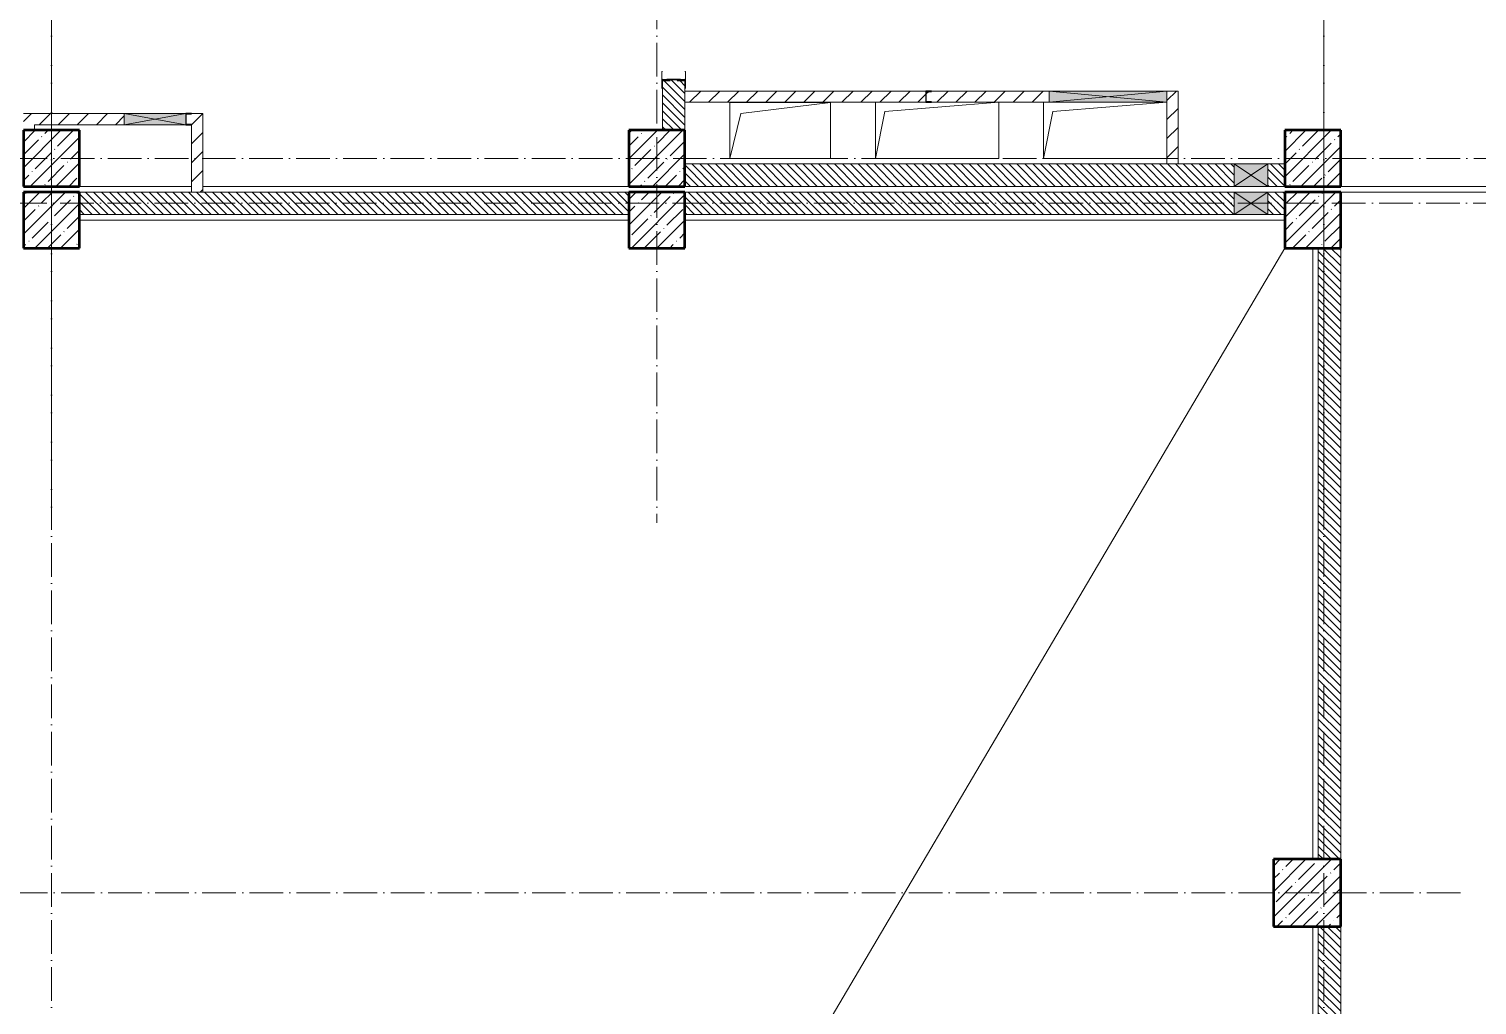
# Model space of a CAD drawing. Header units: millimetres. Extents: x -213536 to 1564669, y -45299 to 942238.
# Drawn here: x 219979 to 232895, y 494697 to 503401 of the extents above; entities that cross this region are included whole.
import ezdxf

# ---------------------------------------------------------------- set-up
doc = ezdxf.new("R2010")
doc.units = ezdxf.units.MM
doc.linetypes.add('50_200_ШТРИХ_1Т_ш5_п1_п1_', pattern=[700, 500, -100, 0, -100])
for name, color, linetype, lineweight in [('A-DETL-____-OTLN-4', 7, 'Continuous', 18), ('A-DETL-GENF-OTLN', 7, 'Continuous', 9), ('A-FLOR-____-OTLN', 7, 'Continuous', 9), ('A-GENM-____-MCUT', 7, 'Continuous', 25), ('A-GENM-____-OTLN', 7, 'Continuous', 9), ('A-GENM-____-OTLN-1', 7, 'Continuous', 25), ('A-GLAZ-____-OTLN', 7, 'Continuous', 9), ('A-WALL-____-MCUT', 7, 'Continuous', 13), ('A-WALL-____-MCUT-3', 7, 'Continuous', 9), ('A-WALL-____-PATT-1', 7, 'Continuous', 9), ('A-WALL-FNSH-MCUT-1', 7, 'Continuous', 9), ('S-COLS-____-MCUT', 7, 'Continuous', 50), ('S-COLS-____-OTLN', 7, 'Continuous', 9), ('S-GRID-____-OTLN-1', 7, '50_200_ШТРИХ_1Т_ш5_п1_п1_', 9)]:
    doc.layers.add(name, color=color, linetype=linetype, lineweight=lineweight)
pattern_1 = [(45, (-89000, -42681.04), (-114.04925, 114.04925), []), (45, (-88885.95, -42681.04), (-114.04925, 114.04925), [201.613, -40.323, 3.353, -36.97])]
pattern_2 = [(45, (-77750, -42681.04), (-114.04925, 114.04925), []), (45, (-77635.95, -42681.04), (-114.04925, 114.04925), [201.613, -40.323, 3.353, -36.97])]
pattern_3 = [(45, (-83150, -42681.04), (-114.04925, 114.04925), []), (45, (-83035.95, -42681.04), (-114.04925, 114.04925), [201.613, -40.323, 3.353, -36.97])]
pattern_4 = [(135, (142429.057, 459015.94), (-35.35534, -35.35534), [])]
pattern_5 = [(45, (-77750, -43231.04), (-114.04925, 114.04925), []), (45, (-77635.95, -43231.04), (-114.04925, 114.04925), [201.613, -40.323, 3.353, -36.97])]
pattern_6 = [(45, (-83150, -43231.04), (-114.04925, 114.04925), []), (45, (-83035.95, -43231.04), (-114.04925, 114.04925), [201.613, -40.323, 3.353, -36.97])]
pattern_7 = [(45, (-89000, -43231.04), (-114.04925, 114.04925), []), (45, (-88885.95, -43231.04), (-114.04925, 114.04925), [201.613, -40.323, 3.353, -36.97])]
pattern_8 = [(45, (142429.06, 459015.94), (-84.85281, 84.85281), [])]

# ---------------------------------------------------------------- blocks, each defined once
blk = doc.blocks.new('BSC_Колонна _Прямоугольная - 500х500-V33-АР1_План отверстий 3 этажа в осях 1-64_Ю-ЯЯ')
at = {"layer": 'S-COLS-____-OTLN'}
h = blk.add_hatch(dxfattribs=at)
h.set_pattern_fill('FP_41', color=256, style=0, pattern_type=2)
h.set_pattern_definition(pattern_1)
h.paths.add_polyline_path([(-250, -250), (250, -250), (250, 250), (-250, 250)], flags=0)
at = {"layer": 'S-COLS-____-MCUT'}
for p, q in [((250, 250), (-250, 250)), ((-250, 250), (-250, -250)), ((250, -250), (250, 250)), ((-250, -250), (250, -250))]:
    blk.add_line(p, q, dxfattribs=at)
blk = doc.blocks.new('BSC_Колонна _Прямоугольная - 500х500-V34-АР1_План отверстий 3 этажа в осях 1-64_Ю-ЯЯ')
at = {"layer": 'S-COLS-____-OTLN'}
h = blk.add_hatch(dxfattribs=at)
h.set_pattern_fill('FP_42', color=256, style=0, pattern_type=2)
h.set_pattern_definition(pattern_2)
h.paths.add_polyline_path([(-250, -250), (250, -250), (250, 250), (-250, 250)], flags=0)
at = {"layer": 'S-COLS-____-MCUT'}
for p, q in [((250, 250), (-250, 250)), ((-250, 250), (-250, -250)), ((250, -250), (250, 250)), ((-250, -250), (250, -250))]:
    blk.add_line(p, q, dxfattribs=at)
blk = doc.blocks.new('BSC_Колонна _Прямоугольная - 500х500-V35-АР1_План отверстий 3 этажа в осях 1-64_Ю-ЯЯ')
at = {"layer": 'S-COLS-____-OTLN'}
h = blk.add_hatch(dxfattribs=at)
h.set_pattern_fill('FP_43', color=256, style=0, pattern_type=2)
h.set_pattern_definition(pattern_3)
h.paths.add_polyline_path([(-250, -250), (250, -250), (250, 250), (-250, 250)], flags=0)
at = {"layer": 'S-COLS-____-MCUT'}
for p, q in [((250, 250), (-250, 250)), ((-250, 250), (-250, -250)), ((250, -250), (250, 250)), ((-250, -250), (250, -250))]:
    blk.add_line(p, q, dxfattribs=at)
blk = doc.blocks.new('BSC_Колонна _Прямоугольная - 500х500-V118-АР1_План отверстий 3 этажа в осях 1-64_Ю-ЯЯ')
at = {"layer": 'S-COLS-____-OTLN'}
h = blk.add_hatch(dxfattribs=at)
h.set_pattern_fill('FP_123', color=256, style=0, pattern_type=2)
h.set_pattern_definition(pattern_5)
h.paths.add_polyline_path([(-250, -250), (250, -250), (250, 250), (-250, 250)], flags=0)
at = {"layer": 'S-COLS-____-MCUT'}
for p, q in [((250, 250), (-250, 250)), ((-250, 250), (-250, -250)), ((250, -250), (250, 250)), ((-250, -250), (250, -250))]:
    blk.add_line(p, q, dxfattribs=at)
blk = doc.blocks.new('BSC_Колонна _Прямоугольная - 500х500-V120-АР1_План отверстий 3 этажа в осях 1-64_Ю-ЯЯ')
at = {"layer": 'S-COLS-____-OTLN'}
h = blk.add_hatch(dxfattribs=at)
h.set_pattern_fill('FP_125', color=256, style=0, pattern_type=2)
h.set_pattern_definition(pattern_6)
h.paths.add_polyline_path([(-250, -250), (250, -250), (250, 250), (-250, 250)], flags=0)
at = {"layer": 'S-COLS-____-MCUT'}
for p, q in [((250, 250), (-250, 250)), ((-250, 250), (-250, -250)), ((250, -250), (250, 250)), ((-250, -250), (250, -250))]:
    blk.add_line(p, q, dxfattribs=at)
blk = doc.blocks.new('BSC_Колонна _Прямоугольная - 500х500-V121-АР1_План отверстий 3 этажа в осях 1-64_Ю-ЯЯ')
at = {"layer": 'S-COLS-____-OTLN'}
h = blk.add_hatch(dxfattribs=at)
h.set_pattern_fill('FP_126', color=256, style=0, pattern_type=2)
h.set_pattern_definition(pattern_7)
h.paths.add_polyline_path([(-250, -250), (250, -250), (250, 250), (-250, 250)], flags=0)
at = {"layer": 'S-COLS-____-MCUT'}
for p, q in [((250, 250), (-250, 250)), ((-250, 250), (-250, -250)), ((250, -250), (250, 250)), ((-250, -250), (250, -250))]:
    blk.add_line(p, q, dxfattribs=at)
blk = doc.blocks.new('154_Фахверк_СКБ_Швеллер - Тип_100_3960-28515122-АР1_План отверстий 3 этажа в осях 1-64_Ю-ЯЯ')
at = {"layer": 'A-GENM-____-MCUT'}
for p, q in [((175, 50), (125, 50)), ((125, 50), (125, -50)), ((128, 47), (175, 47)), ((128, -47), (128, 47)), ((175, 47), (175, 50)), ((125, -50), (175, -50)), ((175, -47), (128, -47)), ((175, -50), (175, -47))]:
    blk.add_line(p, q, dxfattribs=at)
blk = doc.blocks.new('154_Стойка_СКБ_Уголок - СМ-2480_200-28346303-АР1_План отверстий 3 этажа в осях 1-64_Ю-ЯЯ')
at = {"layer": 'A-GENM-____-MCUT'}
for p, q in [((125, 156), (125, 81)), ((200, 156), (125, 156)), ((131, 81), (131, 150)), ((131, 150), (200, 150)), ((200, 150), (200, 156)), ((125, 81), (131, 81)), ((131, 19), (125, 19)), ((125, 19), (125, -56)), ((131, -50), (131, 19)), ((125, -56), (200, -56)), ((200, -50), (131, -50)), ((200, -56), (200, -50))]:
    blk.add_line(p, q, dxfattribs=at)
blk = doc.blocks.new('Стойка_Влож_Полоса боковая - Полоса-V164-АР1_План отверстий 3 этажа в осях 1-64_Ю-ЯЯ')
at = {"layer": 'A-GENM-____-OTLN'}
for p, q in [((-5, 60), (0, 60)), ((-5, -60), (-5, 60)), ((0, 31), (0, -31)), ((0, -60), (-5, -60))]:
    blk.add_line(p, q, dxfattribs=at)
blk = doc.blocks.new('Стойка_Влож_Уголок_Опорный - Уголок-28213941-АР1_План отверстий 3 этажа в осях 1-64_Ю-ЯЯ')
at = {"layer": 'A-GENM-____-OTLN'}
for p, q in [((-212, -6), (-212, 0)), ((0, 0), (0, -6)), ((-212, -75), (-212, -6)), ((-212, -6), (-206, -6)), ((-212, -75), (-206, -75)), ((-6, -6), (0, -6)), ((-6, -75), (0, -75)), ((0, -6), (0, -75))]:
    blk.add_line(p, q, dxfattribs=at)
blk = doc.blocks.new('AR_Отверстие прямоугольное _в стене_ - AR_Отверстие прямоугольное _в стене__ВК-32402044-АР1_План отверстий 3 этажа в осях 1-64_Ю-ЯЯ')
at = {"layer": 'A-GLAZ-____-OTLN'}
blk.add_hatch(color=256, dxfattribs=at).paths.add_polyline_path([(150, -100), (150, 100), (-150, 100), (-150, -100), (-91, -100)], flags=0)
at = {"layer": 'A-DETL-GENF-OTLN'}
for p, q in [((-150, -100), (-150, 100)), ((-150, 100), (150, 100)), ((150, 100), (-150, -100)), ((-150, 100), (150, -100)), ((150, 100), (-150, 100)), ((-150, 100), (-150, -100)), ((150, 100), (150, -100)), ((150, -100), (150, 100)), ((150, -100), (-150, -100)), ((-150, -100), (150, -100))]:
    blk.add_line(p, q, dxfattribs=at)
blk = doc.blocks.new('AR_Отверстие прямоугольное _в плите_ - AR_Отверстие прямоугольное _в плите_-30552730-АР1_План отверстий 3 этажа в осях 1-64_Ю-ЯЯ')
at = {"layer": 'A-GENM-____-OTLN'}
for p, q in [((450, 250), (-450, 250)), ((-450, 250), (-450, -250)), ((-450, -250), (-350, 150)), ((-350, 150), (450, 250)), ((450, -250), (450, 250)), ((-450, -250), (450, -250))]:
    blk.add_line(p, q, dxfattribs=at)
blk = doc.blocks.new('AR_Отверстие прямоугольное _в плите_ - AR_Отверстие прямоугольное _в плите_-V202-АР1_План отверстий 3 этажа в осях 1-64_Ю-ЯЯ')
at = {"layer": 'A-GENM-____-OTLN'}
for p, q in [((-550, 250), (-550, -250)), ((-550, -250), (-467, 167)), ((-467, 167), (550, 250)), ((550, -250), (550, 250)), ((-550, -250), (550, -250))]:
    blk.add_line(p, q, dxfattribs=at)
blk = doc.blocks.new('AR_Отверстие прямоугольное _в плите_ - AR_Отверстие прямоугольное _в плите_-V203-АР1_План отверстий 3 этажа в осях 1-64_Ю-ЯЯ')
at = {"layer": 'A-GENM-____-OTLN'}
for p, q in [((-550, 250), (-550, -250)), ((-550, -250), (-467, 167)), ((-467, 167), (550, 250)), ((-550, -250), (550, -250))]:
    blk.add_line(p, q, dxfattribs=at)
blk = doc.blocks.new('AR_Отверстие прямоугольное _в стене__БезПР - AR_Отверстие прямоугольное _в стене__БезПР-36899082-АР1_План отверстий 3 этажа в осях 1-64_Ю-ЯЯ')
at = {"layer": 'A-GLAZ-____-OTLN'}
blk.add_hatch(color=256, dxfattribs=at).paths.add_polyline_path([(525, -50), (525, 50), (-525, 50), (-525, -50)], flags=0)
at = {"layer": 'A-DETL-GENF-OTLN'}
for p, q in [((-525, -50), (-525, 50)), ((-525, 50), (525, 50)), ((525, 50), (-525, -50)), ((-525, 50), (525, -50)), ((525, 50), (-525, 50)), ((-525, 50), (-525, -50)), ((525, 50), (525, -50)), ((525, -50), (525, 50)), ((525, -50), (-525, -50)), ((-525, -50), (525, -50))]:
    blk.add_line(p, q, dxfattribs=at)
at = {"layer": 'A-GLAZ-____-OTLN'}
blk.add_line((525, 50), (-525, 50), dxfattribs=at)
blk = doc.blocks.new('AR_Отверстие прямоугольное _в стене_ - AR_Отверстие прямоугольное _в стене__ОВ-36912551-АР1_План отверстий 3 этажа в осях 1-64_Ю-ЯЯ')
at = {"layer": 'A-GLAZ-____-OTLN'}
blk.add_hatch(color=256, dxfattribs=at).paths.add_polyline_path([(275, -50), (275, 50), (-275, 50), (-275, -50)], flags=0)
at = {"layer": 'A-DETL-GENF-OTLN'}
for p, q in [((-275, -50), (-275, 50)), ((-275, 50), (275, 50)), ((275, 50), (-275, -50)), ((-275, 50), (275, -50)), ((275, 50), (-275, 50)), ((-275, 50), (-275, -50)), ((275, -50), (-275, -50)), ((-275, -50), (275, -50))]:
    blk.add_line(p, q, dxfattribs=at)
blk = doc.blocks.new('154_Фахверк_СКБ_Швеллер - Тип_100_3960_зеркало-36793856-АР1_План отверстий 3 этажа в осях 1-64_Ю-ЯЯ')
at = {"layer": 'A-GENM-____-MCUT'}
for p, q in [((175, 50), (125, 50)), ((125, 50), (125, -50)), ((128, 47), (175, 47)), ((128, -47), (128, 47)), ((175, 47), (175, 50)), ((125, -50), (175, -50)), ((175, -47), (128, -47)), ((175, -50), (175, -47))]:
    blk.add_line(p, q, dxfattribs=at)
blk = doc.blocks.new('BSC_Колонна _Прямоугольная - 500х500-25642906-АР1_План отверстий 3 этажа в осях 1-64_А-ГГ')
at = {"layer": 'S-COLS-____-OTLN'}
h = blk.add_hatch(dxfattribs=at)
h.set_pattern_fill('FP_48', color=256, style=0, pattern_type=2)
h.set_pattern_definition(pattern_1)
h.paths.add_polyline_path([(-250, -250), (250, -250), (250, 250), (-250, 250)], flags=0)
at = {"layer": 'S-COLS-____-MCUT'}
for p, q in [((250, 250), (-250, 250)), ((-250, 250), (-250, -250)), ((250, -250), (250, 250)), ((-250, -250), (250, -250))]:
    blk.add_line(p, q, dxfattribs=at)
blk = doc.blocks.new('BSC_Колонна _Прямоугольная - 600х600-26981669-АР1_План отверстий 3 этажа в осях 1-64_А-ГГ')
at = {"layer": 'S-COLS-____-OTLN'}
h = blk.add_hatch(dxfattribs=at)
h.set_pattern_fill('FP_54', color=256, style=0, pattern_type=2)
h.set_pattern_definition([(45, (-88950, -36681.04), (-114.04925, 114.04925), []), (45, (-88835.95, -36681.04), (-114.04925, 114.04925), [201.613, -40.323, 3.353, -36.97])])
h.paths.add_polyline_path([(-300, -300), (300, -300), (300, 300), (-300, 300)], flags=0)
at = {"layer": 'S-COLS-____-MCUT'}
for p, q in [((300, 300), (-300, 300)), ((-300, 300), (-300, -300)), ((300, -300), (300, 300)), ((-300, -300), (300, -300))]:
    blk.add_line(p, q, dxfattribs=at)
blk = doc.blocks.new('BSC_Колонна _Прямоугольная - 500х500-V21-АР1_План отверстий 3 этажа в осях 1-64_А-ГГ')
at = {"layer": 'S-COLS-____-OTLN'}
h = blk.add_hatch(dxfattribs=at)
h.set_pattern_fill('FP_58', color=256, style=0, pattern_type=2)
h.set_pattern_definition(pattern_2)
h.paths.add_polyline_path([(-250, -250), (250, -250), (250, 250), (-250, 250)], flags=0)
at = {"layer": 'S-COLS-____-MCUT'}
for p, q in [((250, 250), (-250, 250)), ((-250, 250), (-250, -250)), ((250, -250), (250, 250)), ((-250, -250), (250, -250))]:
    blk.add_line(p, q, dxfattribs=at)
blk = doc.blocks.new('BSC_Колонна _Прямоугольная - 500х500-V22-АР1_План отверстий 3 этажа в осях 1-64_А-ГГ')
at = {"layer": 'S-COLS-____-OTLN'}
h = blk.add_hatch(dxfattribs=at)
h.set_pattern_fill('FP_59', color=256, style=0, pattern_type=2)
h.set_pattern_definition(pattern_3)
h.paths.add_polyline_path([(-250, -250), (250, -250), (250, 250), (-250, 250)], flags=0)
at = {"layer": 'S-COLS-____-MCUT'}
for p, q in [((250, 250), (-250, 250)), ((-250, 250), (-250, -250)), ((250, -250), (250, 250)), ((-250, -250), (250, -250))]:
    blk.add_line(p, q, dxfattribs=at)
blk = doc.blocks.new('BSC_Колонна _Прямоугольная - 500х500-V142-АР1_План отверстий 3 этажа в осях 1-64_А-ГГ')
at = {"layer": 'S-COLS-____-OTLN'}
h = blk.add_hatch(dxfattribs=at)
h.set_pattern_fill('FP_165', color=256, style=0, pattern_type=2)
h.set_pattern_definition(pattern_5)
h.paths.add_polyline_path([(-250, -250), (250, -250), (250, 250), (-250, 250)], flags=0)
at = {"layer": 'S-COLS-____-MCUT'}
for p, q in [((250, 250), (-250, 250)), ((-250, 250), (-250, -250)), ((250, -250), (250, 250)), ((-250, -250), (250, -250))]:
    blk.add_line(p, q, dxfattribs=at)
blk = doc.blocks.new('BSC_Колонна _Прямоугольная - 500х500-V144-АР1_План отверстий 3 этажа в осях 1-64_А-ГГ')
at = {"layer": 'S-COLS-____-OTLN'}
h = blk.add_hatch(dxfattribs=at)
h.set_pattern_fill('FP_167', color=256, style=0, pattern_type=2)
h.set_pattern_definition(pattern_6)
h.paths.add_polyline_path([(-250, -250), (250, -250), (250, 250), (-250, 250)], flags=0)
at = {"layer": 'S-COLS-____-MCUT'}
for p, q in [((250, 250), (-250, 250)), ((-250, 250), (-250, -250)), ((250, -250), (250, 250)), ((-250, -250), (250, -250))]:
    blk.add_line(p, q, dxfattribs=at)
blk = doc.blocks.new('BSC_Колонна _Прямоугольная - 500х500-V145-АР1_План отверстий 3 этажа в осях 1-64_А-ГГ')
at = {"layer": 'S-COLS-____-OTLN'}
h = blk.add_hatch(dxfattribs=at)
h.set_pattern_fill('FP_168', color=256, style=0, pattern_type=2)
h.set_pattern_definition(pattern_7)
h.paths.add_polyline_path([(-250, -250), (250, -250), (250, 250), (-250, 250)], flags=0)
at = {"layer": 'S-COLS-____-MCUT'}
for p, q in [((250, 250), (-250, 250)), ((-250, 250), (-250, -250)), ((250, -250), (250, 250)), ((-250, -250), (250, -250))]:
    blk.add_line(p, q, dxfattribs=at)
blk = doc.blocks.new('AR_Отверстие прямоугольное _в стене_ - AR_Отверстие прямоугольное _в стене__ВК-32402044-АР1_План отверстий 3 этажа в осях 1-64_А-ГГ')
at = {"layer": 'A-GLAZ-____-OTLN'}
blk.add_hatch(color=256, dxfattribs=at).paths.add_polyline_path([(150, -100), (150, 100), (-150, 100), (-150, -100), (-90, -100)], flags=0)
at = {"layer": 'A-DETL-GENF-OTLN'}
for p, q in [((-150, -100), (-150, 100)), ((-150, 100), (150, 100)), ((150, 100), (-150, -100)), ((-150, 100), (150, -100)), ((150, 100), (-150, 100)), ((-150, 100), (-150, -100)), ((150, 100), (150, -100)), ((150, -100), (150, 100)), ((150, -100), (-150, -100)), ((-150, -100), (150, -100))]:
    blk.add_line(p, q, dxfattribs=at)
blk = doc.blocks.new('AR_Отверстие прямоугольное _в стене_ - AR_Отверстие прямоугольное _в стене__ОВ-36912551-АР1_План отверстий 3 этажа в осях 1-64_А-ГГ')
at = {"layer": 'A-GLAZ-____-OTLN'}
blk.add_hatch(color=256, dxfattribs=at).paths.add_polyline_path([(275, -50), (275, 50), (-275, 50), (-275, -50)], flags=0)
at = {"layer": 'A-DETL-GENF-OTLN'}
for p, q in [((-275, -50), (-275, 50)), ((-275, 50), (275, 50)), ((275, 50), (-275, -50)), ((-275, 50), (275, -50)), ((275, 50), (-275, 50)), ((-275, 50), (-275, -50)), ((275, -50), (-275, -50)), ((-275, -50), (275, -50))]:
    blk.add_line(p, q, dxfattribs=at)
blk = doc.blocks.new('154_Фахверк_СКБ_Швеллер - Тип_100_3960_зеркало-36793856-АР1_План отверстий 3 этажа в осях 1-64_А-ГГ')
at = {"layer": 'A-GENM-____-MCUT'}
for p, q in [((175, 50), (125, 50)), ((125, 50), (125, -50)), ((128, 47), (175, 47)), ((128, -47), (128, 47)), ((175, 47), (175, 50)), ((125, -50), (175, -50)), ((175, -47), (128, -47)), ((175, -50), (175, -47))]:
    blk.add_line(p, q, dxfattribs=at)

msp = doc.modelspace()

# ---------------------------------------------------------------- hatches: boundary and pattern name
at = {"layer": 'A-WALL-____-PATT-1'}
h = msp.add_hatch(dxfattribs=at)
h.set_pattern_fill('FP_9', color=256, style=0, pattern_type=2)
h.set_pattern_definition(pattern_4)
h.paths.add_polyline_path([(225829.1, 502497), (225829.1, 502941), (225760.1, 502941), (225760.1, 502947), (225698.1, 502947), (225698.1, 502941), (225629.1, 502941), (225629.1, 502497), (225789.1, 502497)], flags=0)
h.paths.add_polyline_path([(225698.1, 504647), (225760.1, 504647), (225760.1, 504653), (225829.1, 504653), (225829.1, 504947), (225629.1, 504947), (225629.1, 504653), (225698.1, 504653)], flags=0)
h = msp.add_hatch(dxfattribs=at)
h.set_pattern_fill('FP_7', color=256, style=0, pattern_type=2)
h.set_pattern_definition(pattern_8)
h.paths.add_polyline_path([(225829.1, 502747), (227979.1, 502747), (227979.1, 502847), (225829.1, 502847)], flags=0)
h.paths.add_polyline_path([(228029.1, 502747), (229079.1, 502747), (229079.1, 502847), (228029.1, 502847), (228029.1, 502844), (227982.1, 502844), (227982.1, 502750), (228029.1, 502750)], flags=0)
h = msp.add_hatch(dxfattribs=at)
h.set_pattern_fill('FP_7', color=256, style=0, pattern_type=2)
h.set_pattern_definition(pattern_8)
h.paths.add_polyline_path([(230229.1, 502197), (230229.1, 502847), (230129.1, 502847), (230129.1, 502197)], flags=0)
h = msp.add_hatch(dxfattribs=at)
h.set_pattern_fill('FP_7', color=256, style=0, pattern_type=2)
h.set_pattern_definition(pattern_8)
h.paths.add_polyline_path([(220029.1, 502497), (220029.1, 502647), (219929.1, 502647), (219929.1, 502497)], flags=0)
h = msp.add_hatch(dxfattribs=at)
h.set_pattern_fill('FP_4', color=256, style=0, pattern_type=2)
h.set_pattern_definition(pattern_8)
h.paths.add_polyline_path([(220029.1, 502497), (220029.1, 502647), (219929.1, 502647), (219929.1, 502497)], flags=0)
h = msp.add_hatch(dxfattribs=at)
h.set_pattern_fill('FP_7', color=256, style=0, pattern_type=2)
h.set_pattern_definition(pattern_8)
h.paths.add_polyline_path([(220829.1, 502547), (220829.1, 502647), (220029.1, 502647), (220029.1, 502547), (220183.5, 502547)], flags=0)
h.paths.add_polyline_path([(221529.1, 502547), (221529.1, 502647), (221429.1, 502647), (221429.1, 502644), (221382.1, 502644), (221382.1, 502550), (221429.1, 502550), (221429.1, 502547)], flags=0)
h = msp.add_hatch(dxfattribs=at)
h.set_pattern_fill('FP_4', color=256, style=0, pattern_type=2)
h.set_pattern_definition(pattern_8)
h.paths.add_polyline_path([(221429.1, 502547), (221529.1, 502547), (221529.1, 502647), (221429.1, 502647), (221429.1, 502644), (221382.1, 502644), (221382.1, 502550), (221429.1, 502550)], flags=0)
h.paths.add_polyline_path([(220029.1, 502547), (220829.1, 502547), (220829.1, 502647), (220029.1, 502647)], flags=0)
h = msp.add_hatch(dxfattribs=at)
h.set_pattern_fill('FP_7', color=256, style=0, pattern_type=2)
h.set_pattern_definition(pattern_8)
h.paths.add_polyline_path([(221529.1, 501947), (221529.1, 502547), (221429.1, 502547), (221429.1, 501947)], flags=0)
h = msp.add_hatch(dxfattribs=at)
h.set_pattern_fill('FP_4', color=256, style=0, pattern_type=2)
h.set_pattern_definition(pattern_8)
h.paths.add_polyline_path([(221529.1, 501947), (221529.1, 502547), (221429.1, 502547), (221429.1, 501947)], flags=0)
h = msp.add_hatch(dxfattribs=at)
h.set_pattern_fill('FP_9', color=256, style=0, pattern_type=2)
h.set_pattern_definition(pattern_4)
h.paths.add_polyline_path([(231029.1, 501997), (231179.1, 501997), (231179.1, 502197), (231029.1, 502197)], flags=0)
h.paths.add_polyline_path([(230729.1, 501997), (230729.1, 502197), (225829.1, 502197), (225829.1, 501997), (227253.3, 501997)], flags=0)
h = msp.add_hatch(dxfattribs=at)
h.set_pattern_fill('FP_6', color=256, style=0, pattern_type=2)
h.set_pattern_definition(pattern_4)
h.paths.add_polyline_path([(231029.1, 501997), (231179.1, 501997), (231179.1, 502197), (231029.1, 502197)], flags=0)
h.paths.add_polyline_path([(230729.1, 501997), (230729.1, 502197), (225829.1, 502197), (225829.1, 501997), (227253.7, 501997)], flags=0)
h = msp.add_hatch(dxfattribs=at)
h.set_pattern_fill('FP_9', color=256, style=0, pattern_type=2)
h.set_pattern_definition(pattern_4)
h.paths.add_polyline_path([(225329.1, 501747), (225329.1, 501947), (220429.1, 501947), (220429.1, 501747), (223718.4, 501747)], flags=0)
h = msp.add_hatch(dxfattribs=at)
h.set_pattern_fill('FP_6', color=256, style=0, pattern_type=2)
h.set_pattern_definition(pattern_4)
h.paths.add_polyline_path([(225329.1, 501747), (225329.1, 501947), (220429.1, 501947), (220429.1, 501747), (223718.7, 501747)], flags=0)
h = msp.add_hatch(dxfattribs=at)
h.set_pattern_fill('FP_9', color=256, style=0, pattern_type=2)
h.set_pattern_definition(pattern_4)
h.paths.add_polyline_path([(231029.1, 501747), (231179.1, 501747), (231179.1, 501947), (231029.1, 501947)], flags=0)
h.paths.add_polyline_path([(230729.1, 501747), (230729.1, 501947), (225829.1, 501947), (225829.1, 501747), (227253.3, 501747)], flags=0)
h = msp.add_hatch(dxfattribs=at)
h.set_pattern_fill('FP_6', color=256, style=0, pattern_type=2)
h.set_pattern_definition(pattern_4)
h.paths.add_polyline_path([(231029.1, 501747), (231179.1, 501747), (231179.1, 501947), (231029.1, 501947)], flags=0)
h.paths.add_polyline_path([(230729.1, 501747), (230729.1, 501947), (225829.1, 501947), (225829.1, 501747), (227253.7, 501747)], flags=0)
h = msp.add_hatch(dxfattribs=at)
h.set_pattern_fill('FP_6', color=256, style=0, pattern_type=2)
h.set_pattern_definition(pattern_4)
h.paths.add_polyline_path([(231679.1, 495997), (231679.1, 501447), (231479.1, 501447), (231479.1, 495997)], flags=0)
h = msp.add_hatch(dxfattribs=at)
h.set_pattern_fill('FP_6', color=256, style=0, pattern_type=2)
h.set_pattern_definition(pattern_4)
h.paths.add_polyline_path([(231679.1, 489997), (231679.1, 495397), (231479.1, 495397), (231479.1, 489997)], flags=0)

# ---------------------------------------------------------------- linework, layer by layer
at = {"layer": 'A-DETL-____-OTLN-4'}
msp.add_line((213779.1, 471947), (231179.1, 501447), dxfattribs=at)
at = {"layer": 'A-FLOR-____-OTLN'}
for p, q in [((226229.1, 502745.7), (227129.1, 502745.7)), ((226229.1, 502245.7), (226229.1, 502745.7)), ((227129.1, 502745.7), (227129.1, 502245.7)), ((227529.1, 502247), (227529.1, 502747)), ((228629.1, 502747), (228629.1, 502247)), ((229029.1, 502247), (229029.1, 502747)), ((227129.1, 502245.7), (226229.1, 502245.7)), ((228629.1, 502247), (227529.1, 502247)), ((230129.1, 502247), (229029.1, 502247)), ((220429.1, 501997), (221429.1, 501997)), ((220429.1, 501997), (221429.1, 501997)), ((221529.1, 501997), (225329.1, 501997)), ((221529.1, 501997), (225329.1, 501997)), ((231679.1, 501997), (235129.1, 501997)), ((231679.1, 501997), (235129.1, 501997)), ((235129.1, 501947), (231679.1, 501947)), ((235129.1, 501947), (231679.1, 501947)), ((220429.1, 501697), (225329.1, 501697)), ((220429.1, 501697), (225329.1, 501697)), ((225829.1, 501697), (231179.1, 501697)), ((225829.1, 501697), (231179.1, 501697)), ((231429.1, 501447), (231429.1, 495997)), ((231429.1, 495397), (231429.1, 489997))]:
    msp.add_line(p, q, dxfattribs=at)
at = {"layer": 'A-WALL-____-MCUT'}
for p, q in [((225629.1, 502872), (225629.1, 502497)), ((225829.1, 502497), (225829.1, 502872)), ((230729.1, 502197), (225829.1, 502197)), ((231179.1, 502197), (231029.1, 502197)), ((225329.1, 501947), (220429.1, 501947)), ((225829.1, 501997), (230729.1, 501997)), ((230729.1, 501947), (225829.1, 501947)), ((231029.1, 501997), (231179.1, 501997)), ((231179.1, 501947), (231029.1, 501947)), ((220429.1, 501747), (225329.1, 501747)), ((225829.1, 501747), (230729.1, 501747)), ((231029.1, 501747), (231179.1, 501747))]:
    msp.add_line(p, q, dxfattribs=at)
at = {"layer": 'A-WALL-____-MCUT-3'}
for p, q in [((230729.1, 502197), (225829.1, 502197)), ((231179.1, 502197), (231029.1, 502197)), ((225329.1, 501947), (220429.1, 501947)), ((225829.1, 501997), (230729.1, 501997)), ((230729.1, 501947), (225829.1, 501947)), ((231029.1, 501997), (231179.1, 501997)), ((231179.1, 501947), (231029.1, 501947)), ((220429.1, 501747), (225329.1, 501747)), ((225829.1, 501747), (230729.1, 501747)), ((231029.1, 501747), (231179.1, 501747)), ((231479.1, 501447), (231479.1, 495997)), ((231679.1, 495997), (231679.1, 501447)), ((231479.1, 495397), (231479.1, 489997)), ((231679.1, 489997), (231679.1, 495397))]:
    msp.add_line(p, q, dxfattribs=at)
at = {"layer": 'A-WALL-FNSH-MCUT-1'}
for p, q in [((227979.1, 502847), (225829.1, 502847)), ((229079.1, 502847), (228029.1, 502847)), ((230229.1, 502847), (230129.1, 502847)), ((230229.1, 502197), (230229.1, 502847)), ((225829.1, 502747), (227979.1, 502747)), ((228029.1, 502747), (229079.1, 502747)), ((230129.1, 502747), (230129.1, 502197)), ((220829.1, 502647), (219929.1, 502647)), ((220829.1, 502647), (219929.1, 502647)), ((221529.1, 502647), (221429.1, 502647)), ((221529.1, 502647), (221429.1, 502647)), ((221529.1, 501947), (221529.1, 502647)), ((221529.1, 501947), (221529.1, 502647)), ((220029.1, 502497), (220029.1, 502547)), ((220029.1, 502547), (220829.1, 502547)), ((220029.1, 502497), (220029.1, 502547)), ((220029.1, 502547), (220829.1, 502547)), ((221429.1, 502547), (221429.1, 501947)), ((221429.1, 502547), (221429.1, 501947))]:
    msp.add_line(p, q, dxfattribs=at)
at = {"layer": 'S-GRID-____-OTLN-1', "color": 251, "ltscale": 0.6, "true_color": 0x636466}
for p, q in [((220179.1, 549908.8), (220179.1, 498997)), ((225579.1, 549908.8), (225579.1, 498997)), ((231529.1, 549908.8), (231529.1, 498997)), ((220179.1, 508896.9), (220179.1, 467585.8)), ((231529.1, 508896.9), (231529.1, 454533.3)), ((216901.4, 502247), (246363.6, 502247)), ((216901.4, 502247), (246363.6, 502247)), ((209755.8, 501847), (246503.5, 501847)), ((232747.8, 495697), (209755.8, 495697))]:
    msp.add_line(p, q, dxfattribs=at)

# ---------------------------------------------------------------- block references
at = {"layer": 'A-GENM-____-OTLN'}
for name, p, rotation in [('Стойка_Влож_Уголок_Опорный - Уголок-28213941-АР1_План отверстий 3 этажа в осях 1-64_Ю-ЯЯ', (225623.1, 502947), 180), ('Стойка_Влож_Полоса боковая - Полоса-V164-АР1_План отверстий 3 этажа в осях 1-64_Ю-ЯЯ', (225729.1, 502947), 269.9999999999999)]:
    msp.add_blockref(name, p, dxfattribs=dict(at, rotation=rotation))
for name, p in [('AR_Отверстие прямоугольное _в плите_ - AR_Отверстие прямоугольное _в плите_-30552730-АР1_План отверстий 3 этажа в осях 1-64_Ю-ЯЯ', (226679.1, 502495.7)), ('AR_Отверстие прямоугольное _в плите_ - AR_Отверстие прямоугольное _в плите_-V202-АР1_План отверстий 3 этажа в осях 1-64_Ю-ЯЯ', (228079.1, 502497)), ('AR_Отверстие прямоугольное _в плите_ - AR_Отверстие прямоугольное _в плите_-V203-АР1_План отверстий 3 этажа в осях 1-64_Ю-ЯЯ', (229579.1, 502497))]:
    msp.add_blockref(name, p, dxfattribs=at)
at = {"layer": 'A-GENM-____-OTLN-1', "rotation": 269.9999999999999}
msp.add_blockref('154_Стойка_СКБ_Уголок - СМ-2480_200-28346303-АР1_План отверстий 3 этажа в осях 1-64_Ю-ЯЯ', (225679.1, 503072), dxfattribs=at)
at = {"layer": 'A-GENM-____-OTLN-1'}
for name, p in [('154_Фахверк_СКБ_Швеллер - Тип_100_3960-28515122-АР1_План отверстий 3 этажа в осях 1-64_Ю-ЯЯ', (227854.1, 502797)), ('154_Фахверк_СКБ_Швеллер - Тип_100_3960_зеркало-36793856-АР1_План отверстий 3 этажа в осях 1-64_Ю-ЯЯ', (221254.1, 502597)), ('154_Фахверк_СКБ_Швеллер - Тип_100_3960_зеркало-36793856-АР1_План отверстий 3 этажа в осях 1-64_А-ГГ', (221254.1, 502597))]:
    msp.add_blockref(name, p, dxfattribs=at)
at = {"layer": 'A-GLAZ-____-OTLN'}
for name, p in [('AR_Отверстие прямоугольное _в стене__БезПР - AR_Отверстие прямоугольное _в стене__БезПР-36899082-АР1_План отверстий 3 этажа в осях 1-64_Ю-ЯЯ', (229604.1, 502797)), ('AR_Отверстие прямоугольное _в стене_ - AR_Отверстие прямоугольное _в стене__ОВ-36912551-АР1_План отверстий 3 этажа в осях 1-64_Ю-ЯЯ', (221104.1, 502597)), ('AR_Отверстие прямоугольное _в стене_ - AR_Отверстие прямоугольное _в стене__ОВ-36912551-АР1_План отверстий 3 этажа в осях 1-64_А-ГГ', (221104.1, 502597)), ('AR_Отверстие прямоугольное _в стене_ - AR_Отверстие прямоугольное _в стене__ВК-32402044-АР1_План отверстий 3 этажа в осях 1-64_Ю-ЯЯ', (230879.1, 502097)), ('AR_Отверстие прямоугольное _в стене_ - AR_Отверстие прямоугольное _в стене__ВК-32402044-АР1_План отверстий 3 этажа в осях 1-64_А-ГГ', (230879.1, 502097))]:
    msp.add_blockref(name, p, dxfattribs=at)
at = {"layer": 'A-GLAZ-____-OTLN', "rotation": 180}
for name in ['AR_Отверстие прямоугольное _в стене_ - AR_Отверстие прямоугольное _в стене__ВК-32402044-АР1_План отверстий 3 этажа в осях 1-64_Ю-ЯЯ', 'AR_Отверстие прямоугольное _в стене_ - AR_Отверстие прямоугольное _в стене__ВК-32402044-АР1_План отверстий 3 этажа в осях 1-64_А-ГГ']:
    msp.add_blockref(name, (230879.1, 501847), dxfattribs=at)
at = {"layer": 'S-COLS-____-OTLN'}
for name, p in [('BSC_Колонна _Прямоугольная - 500х500-V118-АР1_План отверстий 3 этажа в осях 1-64_Ю-ЯЯ', (220179.1, 502247)), ('BSC_Колонна _Прямоугольная - 500х500-V142-АР1_План отверстий 3 этажа в осях 1-64_А-ГГ', (220179.1, 502247)), ('BSC_Колонна _Прямоугольная - 500х500-V120-АР1_План отверстий 3 этажа в осях 1-64_Ю-ЯЯ', (225579.1, 502247)), ('BSC_Колонна _Прямоугольная - 500х500-V144-АР1_План отверстий 3 этажа в осях 1-64_А-ГГ', (225579.1, 502247)), ('BSC_Колонна _Прямоугольная - 500х500-V121-АР1_План отверстий 3 этажа в осях 1-64_Ю-ЯЯ', (231429.1, 502247)), ('BSC_Колонна _Прямоугольная - 500х500-V145-АР1_План отверстий 3 этажа в осях 1-64_А-ГГ', (231429.1, 502247)), ('BSC_Колонна _Прямоугольная - 500х500-V34-АР1_План отверстий 3 этажа в осях 1-64_Ю-ЯЯ', (220179.1, 501697)), ('BSC_Колонна _Прямоугольная - 500х500-V21-АР1_План отверстий 3 этажа в осях 1-64_А-ГГ', (220179.1, 501697)), ('BSC_Колонна _Прямоугольная - 500х500-V35-АР1_План отверстий 3 этажа в осях 1-64_Ю-ЯЯ', (225579.1, 501697)), ('BSC_Колонна _Прямоугольная - 500х500-V22-АР1_План отверстий 3 этажа в осях 1-64_А-ГГ', (225579.1, 501697)), ('BSC_Колонна _Прямоугольная - 500х500-V33-АР1_План отверстий 3 этажа в осях 1-64_Ю-ЯЯ', (231429.1, 501697)), ('BSC_Колонна _Прямоугольная - 500х500-25642906-АР1_План отверстий 3 этажа в осях 1-64_А-ГГ', (231429.1, 501697)), ('BSC_Колонна _Прямоугольная - 600х600-26981669-АР1_План отверстий 3 этажа в осях 1-64_А-ГГ', (231379.1, 495697))]:
    msp.add_blockref(name, p, dxfattribs=at)

doc.saveas('drawing.dxf')
